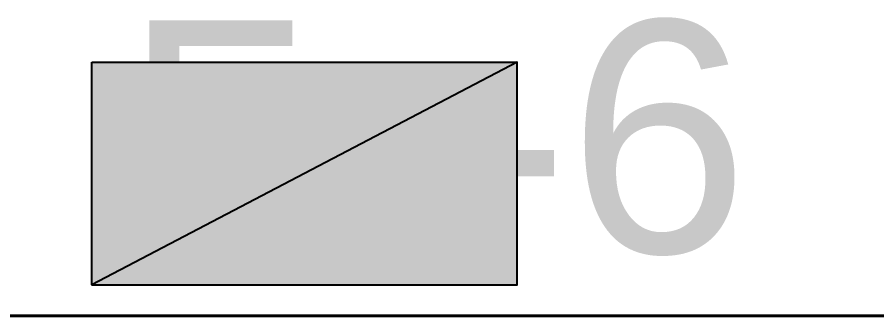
# Model space of a CAD drawing. Extents: x 8 to 21351, y 0 to 420.
# Drawn here: x 15702.36 to 15715.92, y 195.81 to 200.52 of the extents above; entities that cross this region are included whole.
import ezdxf

# ---------------------------------------------------------------- set-up
doc = ezdxf.new("R2010")
doc.units = 0
doc.styles.add('TEYPDFCAD_TEXT', font='arial.ttf')

msp = doc.modelspace()

# ---------------------------------------------------------------- hatches: boundary and pattern name
at = {"true_color": 0xffffff}
h = msp.add_hatch(color=0, dxfattribs=at)
h.paths.add_polyline_path([(15703.537, 199.813), (15710.247, 199.813), (15703.537, 196.3)])
h.paths.add_polyline_path([(15710.247, 199.813), (15703.537, 196.3), (15710.247, 196.3)])

# ---------------------------------------------------------------- linework, layer by layer
at = {"color": 0, "lineweight": 0, "true_color": 0xffffff}
msp.add_line((15703.537, 196.3), (15710.247, 196.3), dxfattribs=at)
at = {"color": 7, "lineweight": 40}
msp.add_line((15720.745, 195.813), (15693.25, 195.813), dxfattribs=at)
at = {"color": 0, "true_color": 0xffffff}
for points in [[(15703.537, 199.813), (15710.247, 199.813), (15703.537, 196.3)], [(15710.247, 199.813), (15703.537, 196.3), (15710.247, 196.3)]]:
    msp.add_lwpolyline(points, close=True, dxfattribs=at)

# ---------------------------------------------------------------- texts
at = {"color": 7, "style": 'TEYPDFCAD_TEXT'}
msp.add_text('Гс-6', height=3.6618, dxfattribs=at).set_placement((15704.024, 196.808))

doc.saveas('drawing.dxf')
